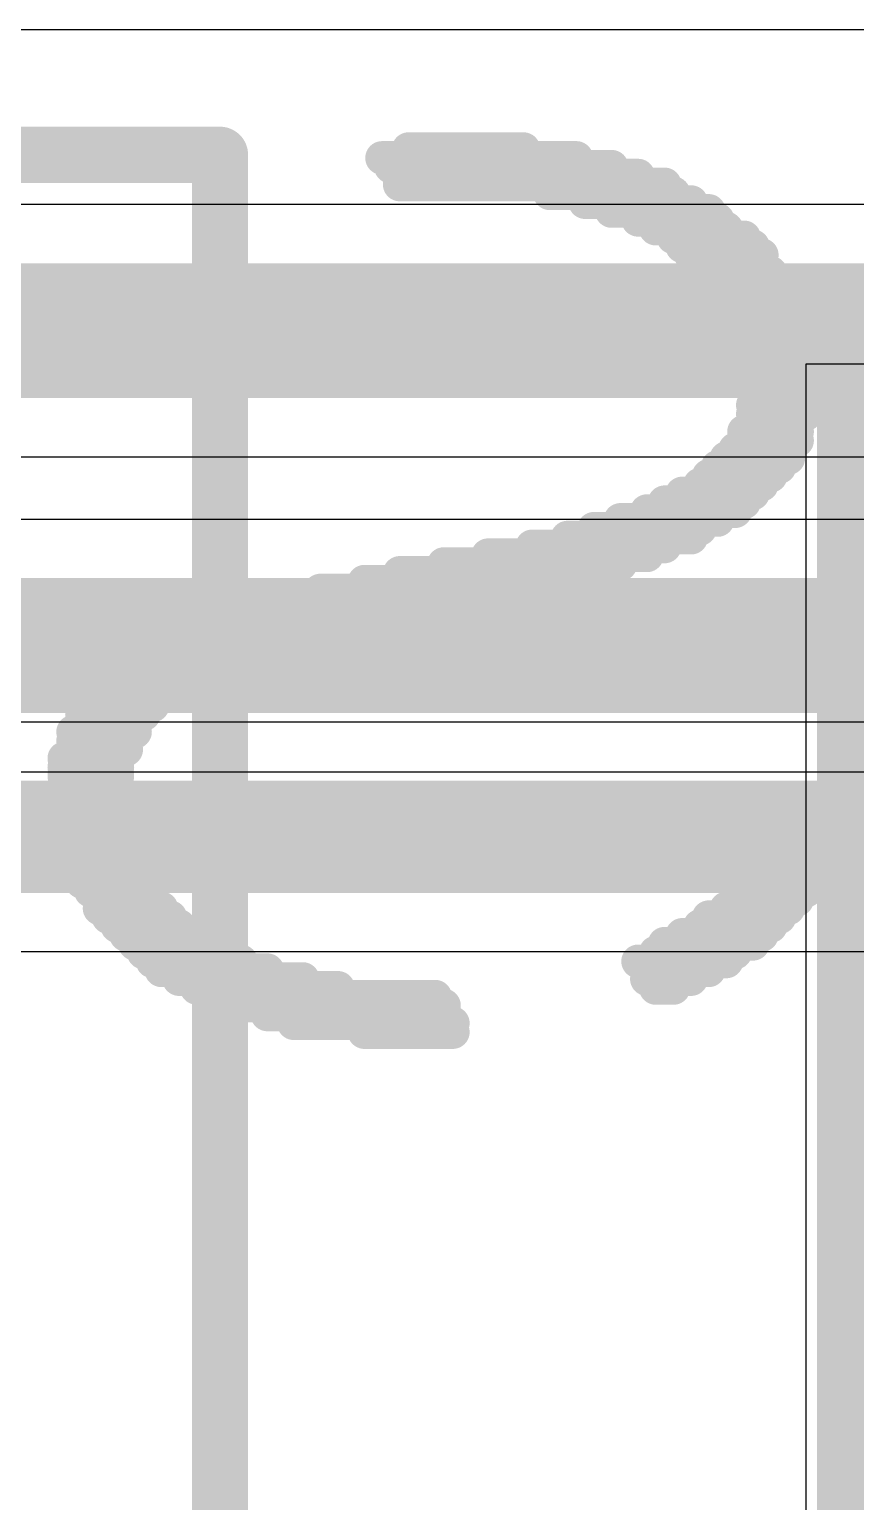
# Model space of a CAD drawing. Header units: inches. Extents: x -4.4 to 45.3, y -0.3 to 53.7.
# Drawn here: x 22.748 to 24.614, y 3.325 to 6.649 of the extents above; entities that cross this region are included whole.
import ezdxf

# ---------------------------------------------------------------- set-up
doc = ezdxf.new("R2010")
doc.units = ezdxf.units.IN
for name, color, linetype in [('Bottom Layer', 5, 'Continuous'), ('Bottom Overlay', 54, 'Continuous'), ('Signal_1', 16, 'Continuous'), ('Top Layer', 1, 'Continuous'), ('Top Overlay', 2, 'Continuous'), ('Top Solder', 216, 'Continuous')]:
    doc.layers.add(name, color=color, linetype=linetype)

# ---------------------------------------------------------------- blocks, each defined once
blk = doc.blocks.new('SFW5R_1STE1LF_28')
at = {"layer": 'Top Solder'}
blk.add_hatch(color=216, dxfattribs=at).paths.add_polyline_path([(2.5484, 1.1516), (3.4516, 1.1516), (3.4516, -3.2516), (2.5484, -3.2516)])
at = {"layer": 'Top Overlay'}
for points in [[(4.8, 0.55, 0.127, 0.127, 0), (4.8, -3.75, 0.127, 0.127, 0)], [(5.4, -3.75, 0.127, 0.127, 0), (4.8, -3.75, 0.127, 0.127, 0)]]:
    blk.add_lwpolyline(points, format="xyseb", dxfattribs=at)
blk.add_lwpolyline([(4.7683, -3.75, 0.0635, 0.0635, 1), (4.8318, -3.75, 0.0635, 0.0635, 1)], format="xyseb", close=True, dxfattribs=at)
blk.add_lwpolyline([(4.7683, -3.75, 0.0635, 0.0635, 1), (4.8318, -3.75, 0.0635, 0.0635, 1)], format="xyseb", close=True, dxfattribs=at)

msp = doc.modelspace()

# ---------------------------------------------------------------- linework, layer by layer
at = {"layer": 'Bottom Layer'}
for p, q in [((29.1682, 6.2539), (17.653, 6.2539)), ((17.771, 5.6841), (29.2862, 5.6841)), ((31.9114, 5.5427), (22.5552, 5.5427)), ((22.6732, 4.9729), (32.0294, 4.9729))]:
    msp.add_line(p, q, dxfattribs=at)
for points in [[(17.653, 5.969, 0.3048, 0.3048, 0), (29.2862, 5.969, 0.3048, 0.3048, 0)], [(22.5552, 5.2578, 0.3048, 0.3048, 0), (32.0294, 5.2578, 0.3048, 0.3048, 0)]]:
    msp.add_lwpolyline(points, format="xyseb", dxfattribs=at)
at = {"layer": 'Bottom Overlay'}
for points in [[(23.6042, 6.379, 0.0762, 0.0762, 0), (23.8634, 6.379, 0.0762, 0.0762, 0)], [(23.5444, 6.359, 0.0762, 0.0762, 0), (23.9831, 6.359, 0.0762, 0.0762, 0)], [(23.5643, 6.3391, 0.0762, 0.0762, 0), (24.0628, 6.3391, 0.0762, 0.0762, 0)], [(23.5843, 6.3191, 0.0762, 0.0762, 0), (24.1226, 6.3191, 0.0762, 0.0762, 0)], [(23.5843, 6.2992, 0.0762, 0.0762, 0), (24.1825, 6.2992, 0.0762, 0.0762, 0)], [(23.9232, 6.2793, 0.0762, 0.0762, 0), (24.2024, 6.2793, 0.0762, 0.0762, 0)], [(24.003, 6.2593, 0.0762, 0.0762, 0), (24.2423, 6.2593, 0.0762, 0.0762, 0)], [(24.0628, 6.2394, 0.0762, 0.0762, 0), (24.2822, 6.2394, 0.0762, 0.0762, 0)], [(24.1226, 6.2194, 0.0762, 0.0762, 0), (24.3021, 6.2194, 0.0762, 0.0762, 0)], [(24.1625, 6.1995, 0.0762, 0.0762, 0), (24.322, 6.1995, 0.0762, 0.0762, 0)], [(24.2024, 6.1796, 0.0762, 0.0762, 0), (24.3619, 6.1796, 0.0762, 0.0762, 0)], [(24.2223, 6.1596, 0.0762, 0.0762, 0), (24.3819, 6.1596, 0.0762, 0.0762, 0)], [(24.2423, 6.1397, 0.0762, 0.0762, 0), (24.4018, 6.1397, 0.0762, 0.0762, 0)], [(24.2622, 6.1197, 0.0762, 0.0762, 0), (24.4018, 6.1197, 0.0762, 0.0762, 0)], [(24.2822, 6.0998, 0.0762, 0.0762, 0), (24.4217, 6.0998, 0.0762, 0.0762, 0)], [(24.3021, 6.0799, 0.0762, 0.0762, 0), (24.4417, 6.0799, 0.0762, 0.0762, 0)], [(24.322, 6.0599, 0.0762, 0.0762, 0), (24.4417, 6.0599, 0.0762, 0.0762, 0)], [(24.342, 6.04, 0.0762, 0.0762, 0), (24.4616, 6.04, 0.0762, 0.0762, 0)], [(24.342, 6.02, 0.0762, 0.0762, 0), (24.4616, 6.02, 0.0762, 0.0762, 0)], [(24.3619, 6.0001, 0.0762, 0.0762, 0), (24.4816, 6.0001, 0.0762, 0.0762, 0)], [(24.3619, 5.9802, 0.0762, 0.0762, 0), (24.4816, 5.9802, 0.0762, 0.0762, 0)], [(24.3819, 5.9602, 0.0762, 0.0762, 0), (24.4816, 5.9602, 0.0762, 0.0762, 0)], [(24.3819, 5.9403, 0.0762, 0.0762, 0), (24.4816, 5.9403, 0.0762, 0.0762, 0)], [(24.3819, 5.9203, 0.0762, 0.0762, 0), (24.5015, 5.9203, 0.0762, 0.0762, 0)], [(24.3819, 5.9004, 0.0762, 0.0762, 0), (24.5015, 5.9004, 0.0762, 0.0762, 0)], [(24.4018, 5.8805, 0.0762, 0.0762, 0), (24.5015, 5.8805, 0.0762, 0.0762, 0)], [(24.4018, 5.8605, 0.0762, 0.0762, 0), (24.5015, 5.8605, 0.0762, 0.0762, 0)], [(24.4018, 5.8406, 0.0762, 0.0762, 0), (24.5015, 5.8406, 0.0762, 0.0762, 0)], [(24.4018, 5.8206, 0.0762, 0.0762, 0), (24.5015, 5.8206, 0.0762, 0.0762, 0)], [(24.3819, 5.8007, 0.0762, 0.0762, 0), (24.5015, 5.8007, 0.0762, 0.0762, 0)], [(24.3819, 5.7808, 0.0762, 0.0762, 0), (24.5015, 5.7808, 0.0762, 0.0762, 0)], [(24.3819, 5.7608, 0.0762, 0.0762, 0), (24.4816, 5.7608, 0.0762, 0.0762, 0)], [(24.3619, 5.7409, 0.0762, 0.0762, 0), (24.4816, 5.7409, 0.0762, 0.0762, 0)], [(24.3619, 5.7209, 0.0762, 0.0762, 0), (24.4816, 5.7209, 0.0762, 0.0762, 0)], [(24.322, 5.6811, 0.0762, 0.0762, 0), (24.4616, 5.6811, 0.0762, 0.0762, 0)], [(24.342, 5.701, 0.0762, 0.0762, 0), (24.4616, 5.701, 0.0762, 0.0762, 0)], [(24.3021, 5.6611, 0.0762, 0.0762, 0), (24.4417, 5.6611, 0.0762, 0.0762, 0)], [(24.2622, 5.6212, 0.0762, 0.0762, 0), (24.4018, 5.6212, 0.0762, 0.0762, 0)], [(24.2822, 5.6412, 0.0762, 0.0762, 0), (24.4217, 5.6412, 0.0762, 0.0762, 0)], [(24.1825, 5.5814, 0.0762, 0.0762, 0), (24.3619, 5.5814, 0.0762, 0.0762, 0)], [(24.2223, 5.6013, 0.0762, 0.0762, 0), (24.3819, 5.6013, 0.0762, 0.0762, 0)], [(24.1426, 5.5614, 0.0762, 0.0762, 0), (24.342, 5.5614, 0.0762, 0.0762, 0)], [(24.0229, 5.5215, 0.0762, 0.0762, 0), (24.2622, 5.5215, 0.0762, 0.0762, 0)], [(24.0828, 5.5415, 0.0762, 0.0762, 0), (24.3021, 5.5415, 0.0762, 0.0762, 0)], [(23.8834, 5.4817, 0.0762, 0.0762, 0), (24.1825, 5.4817, 0.0762, 0.0762, 0)], [(23.9631, 5.5016, 0.0762, 0.0762, 0), (24.2423, 5.5016, 0.0762, 0.0762, 0)], [(23.7837, 5.4617, 0.0762, 0.0762, 0), (24.1426, 5.4617, 0.0762, 0.0762, 0)], [(23.5843, 5.4218, 0.0762, 0.0762, 0), (24.0229, 5.4218, 0.0762, 0.0762, 0)], [(23.684, 5.4418, 0.0762, 0.0762, 0), (24.0828, 5.4418, 0.0762, 0.0762, 0)], [(23.4048, 5.382, 0.0762, 0.0762, 0), (23.8634, 5.382, 0.0762, 0.0762, 0)], [(23.5045, 5.4019, 0.0762, 0.0762, 0), (23.9432, 5.4019, 0.0762, 0.0762, 0)], [(23.345, 5.362, 0.0762, 0.0762, 0), (23.7637, 5.362, 0.0762, 0.0762, 0)], [(23.2054, 5.3221, 0.0762, 0.0762, 0), (23.5643, 5.3221, 0.0762, 0.0762, 0)], [(23.2652, 5.3421, 0.0762, 0.0762, 0), (23.664, 5.3421, 0.0762, 0.0762, 0)], [(23.1057, 5.2823, 0.0762, 0.0762, 0), (23.3849, 5.2823, 0.0762, 0.0762, 0)], [(23.1456, 5.3022, 0.0762, 0.0762, 0), (23.4646, 5.3022, 0.0762, 0.0762, 0)], [(23.0658, 5.2623, 0.0762, 0.0762, 0), (23.3051, 5.2623, 0.0762, 0.0762, 0)], [(23.006, 5.2224, 0.0762, 0.0762, 0), (23.2054, 5.2224, 0.0762, 0.0762, 0)], [(23.0259, 5.2424, 0.0762, 0.0762, 0), (23.2453, 5.2424, 0.0762, 0.0762, 0)], [(22.9462, 5.1826, 0.0762, 0.0762, 0), (23.1057, 5.1826, 0.0762, 0.0762, 0)], [(22.9661, 5.2025, 0.0762, 0.0762, 0), (23.1456, 5.2025, 0.0762, 0.0762, 0)], [(22.9262, 5.1626, 0.0762, 0.0762, 0), (23.0858, 5.1626, 0.0762, 0.0762, 0)], [(22.8864, 5.1227, 0.0762, 0.0762, 0), (23.0259, 5.1227, 0.0762, 0.0762, 0)], [(22.9063, 5.1427, 0.0762, 0.0762, 0), (23.0459, 5.1427, 0.0762, 0.0762, 0)], [(22.8664, 5.1028, 0.0762, 0.0762, 0), (23.006, 5.1028, 0.0762, 0.0762, 0)], [(22.8664, 5.0828, 0.0762, 0.0762, 0), (22.9861, 5.0828, 0.0762, 0.0762, 0)], [(22.8465, 5.0629, 0.0762, 0.0762, 0), (22.9861, 5.0629, 0.0762, 0.0762, 0)], [(22.8465, 5.043, 0.0762, 0.0762, 0), (22.9661, 5.043, 0.0762, 0.0762, 0)], [(22.8465, 5.023, 0.0762, 0.0762, 0), (22.9661, 5.023, 0.0762, 0.0762, 0)], [(22.8265, 5.0031, 0.0762, 0.0762, 0), (22.9462, 5.0031, 0.0762, 0.0762, 0)], [(22.8265, 4.9831, 0.0762, 0.0762, 0), (22.9462, 4.9831, 0.0762, 0.0762, 0)], [(22.8265, 4.9632, 0.0762, 0.0762, 0), (22.9462, 4.9632, 0.0762, 0.0762, 0)], [(22.8265, 4.9433, 0.0762, 0.0762, 0), (22.9262, 4.9433, 0.0762, 0.0762, 0)], [(22.8265, 4.9233, 0.0762, 0.0762, 0), (22.9262, 4.9233, 0.0762, 0.0762, 0)], [(22.8265, 4.9034, 0.0762, 0.0762, 0), (22.9262, 4.9034, 0.0762, 0.0762, 0)], [(22.8265, 4.8834, 0.0762, 0.0762, 0), (22.9262, 4.8834, 0.0762, 0.0762, 0)], [(22.8265, 4.8635, 0.0762, 0.0762, 0), (22.9462, 4.8635, 0.0762, 0.0762, 0)], [(22.8265, 4.8436, 0.0762, 0.0762, 0), (22.9462, 4.8436, 0.0762, 0.0762, 0)], [(22.8265, 4.8236, 0.0762, 0.0762, 0), (22.9462, 4.8236, 0.0762, 0.0762, 0)], [(24.4417, 4.8436, 0.0762, 0.0762, 0), (24.4816, 4.8436, 0.0762, 0.0762, 0)], [(24.4417, 4.8236, 0.0762, 0.0762, 0), (24.5414, 4.8236, 0.0762, 0.0762, 0)], [(22.8465, 4.8037, 0.0762, 0.0762, 0), (22.9661, 4.8037, 0.0762, 0.0762, 0)], [(22.8465, 4.7837, 0.0762, 0.0762, 0), (22.9661, 4.7837, 0.0762, 0.0762, 0)], [(24.4217, 4.8037, 0.0762, 0.0762, 0), (24.5613, 4.8037, 0.0762, 0.0762, 0)], [(24.4217, 4.7837, 0.0762, 0.0762, 0), (24.5414, 4.7837, 0.0762, 0.0762, 0)], [(22.8664, 4.7638, 0.0762, 0.0762, 0), (22.9661, 4.7638, 0.0762, 0.0762, 0)], [(24.4018, 4.7638, 0.0762, 0.0762, 0), (24.5214, 4.7638, 0.0762, 0.0762, 0)], [(22.8664, 4.7439, 0.0762, 0.0762, 0), (22.9861, 4.7439, 0.0762, 0.0762, 0)], [(22.8664, 4.7239, 0.0762, 0.0762, 0), (22.9861, 4.7239, 0.0762, 0.0762, 0)], [(24.3819, 4.7239, 0.0762, 0.0762, 0), (24.5015, 4.7239, 0.0762, 0.0762, 0)], [(24.4018, 4.7439, 0.0762, 0.0762, 0), (24.5214, 4.7439, 0.0762, 0.0762, 0)], [(22.8864, 4.704, 0.0762, 0.0762, 0), (23.006, 4.704, 0.0762, 0.0762, 0)], [(22.9063, 4.684, 0.0762, 0.0762, 0), (23.0259, 4.684, 0.0762, 0.0762, 0)], [(24.342, 4.684, 0.0762, 0.0762, 0), (24.4816, 4.684, 0.0762, 0.0762, 0)], [(24.3619, 4.704, 0.0762, 0.0762, 0), (24.5015, 4.704, 0.0762, 0.0762, 0)], [(22.9063, 4.6641, 0.0762, 0.0762, 0), (23.0459, 4.6641, 0.0762, 0.0762, 0)], [(24.322, 4.6641, 0.0762, 0.0762, 0), (24.4616, 4.6641, 0.0762, 0.0762, 0)], [(22.9262, 4.6442, 0.0762, 0.0762, 0), (23.0658, 4.6442, 0.0762, 0.0762, 0)], [(22.9462, 4.6242, 0.0762, 0.0762, 0), (23.0858, 4.6242, 0.0762, 0.0762, 0)], [(24.2622, 4.6242, 0.0762, 0.0762, 0), (24.4217, 4.6242, 0.0762, 0.0762, 0)], [(24.2822, 4.6442, 0.0762, 0.0762, 0), (24.4417, 4.6442, 0.0762, 0.0762, 0)], [(22.9661, 4.6043, 0.0762, 0.0762, 0), (23.1057, 4.6043, 0.0762, 0.0762, 0)], [(22.9861, 4.5843, 0.0762, 0.0762, 0), (23.1456, 4.5843, 0.0762, 0.0762, 0)], [(24.1825, 4.5843, 0.0762, 0.0762, 0), (24.3819, 4.5843, 0.0762, 0.0762, 0)], [(24.2223, 4.6043, 0.0762, 0.0762, 0), (24.4018, 4.6043, 0.0762, 0.0762, 0)], [(23.006, 4.5644, 0.0762, 0.0762, 0), (23.1855, 4.5644, 0.0762, 0.0762, 0)], [(24.1625, 4.5644, 0.0762, 0.0762, 0), (24.342, 4.5644, 0.0762, 0.0762, 0)], [(23.0259, 4.5445, 0.0762, 0.0762, 0), (23.2253, 4.5445, 0.0762, 0.0762, 0)], [(23.0459, 4.5245, 0.0762, 0.0762, 0), (23.2852, 4.5245, 0.0762, 0.0762, 0)], [(24.1226, 4.5445, 0.0762, 0.0762, 0), (24.322, 4.5445, 0.0762, 0.0762, 0)], [(24.1426, 4.5245, 0.0762, 0.0762, 0), (24.2822, 4.5245, 0.0762, 0.0762, 0)], [(23.0858, 4.5046, 0.0762, 0.0762, 0), (23.3649, 4.5046, 0.0762, 0.0762, 0)], [(23.1256, 4.4846, 0.0762, 0.0762, 0), (23.4447, 4.4846, 0.0762, 0.0762, 0)], [(24.1426, 4.5046, 0.0762, 0.0762, 0), (24.2423, 4.5046, 0.0762, 0.0762, 0)], [(24.1625, 4.4846, 0.0762, 0.0762, 0), (24.2024, 4.4846, 0.0762, 0.0762, 0)], [(23.1655, 4.4647, 0.0762, 0.0762, 0), (23.664, 4.4647, 0.0762, 0.0762, 0)], [(23.2054, 4.4448, 0.0762, 0.0762, 0), (23.684, 4.4448, 0.0762, 0.0762, 0)], [(23.2852, 4.4248, 0.0762, 0.0762, 0), (23.684, 4.4248, 0.0762, 0.0762, 0)], [(23.345, 4.4049, 0.0762, 0.0762, 0), (23.7039, 4.4049, 0.0762, 0.0762, 0)], [(23.5045, 4.3849, 0.0762, 0.0762, 0), (23.7039, 4.3849, 0.0762, 0.0762, 0)]]:
    msp.add_lwpolyline(points, format="xyseb", dxfattribs=at)
for points in [[(23.5852, 6.379, 0.0381, 0.0381, 1), (23.6233, 6.379, 0.0381, 0.0381, 1)], [(23.8444, 6.379, 0.0381, 0.0381, 1), (23.8825, 6.379, 0.0381, 0.0381, 1)], [(23.5253, 6.359, 0.0381, 0.0381, 1), (23.5634, 6.359, 0.0381, 0.0381, 1)], [(23.964, 6.359, 0.0381, 0.0381, 1), (24.0021, 6.359, 0.0381, 0.0381, 1)], [(23.5453, 6.3391, 0.0381, 0.0381, 1), (23.5834, 6.3391, 0.0381, 0.0381, 1)], [(23.5652, 6.3191, 0.0381, 0.0381, 1), (23.6033, 6.3191, 0.0381, 0.0381, 1)], [(24.0438, 6.3391, 0.0381, 0.0381, 1), (24.0819, 6.3391, 0.0381, 0.0381, 1)], [(24.1036, 6.3191, 0.0381, 0.0381, 1), (24.1417, 6.3191, 0.0381, 0.0381, 1)], [(23.5652, 6.2992, 0.0381, 0.0381, 1), (23.6033, 6.2992, 0.0381, 0.0381, 1)], [(23.9042, 6.2793, 0.0381, 0.0381, 1), (23.9423, 6.2793, 0.0381, 0.0381, 1)], [(24.1634, 6.2992, 0.0381, 0.0381, 1), (24.2015, 6.2992, 0.0381, 0.0381, 1)], [(24.1834, 6.2793, 0.0381, 0.0381, 1), (24.2215, 6.2793, 0.0381, 0.0381, 1)], [(23.984, 6.2593, 0.0381, 0.0381, 1), (24.0221, 6.2593, 0.0381, 0.0381, 1)], [(24.2232, 6.2593, 0.0381, 0.0381, 1), (24.2613, 6.2593, 0.0381, 0.0381, 1)], [(24.0438, 6.2394, 0.0381, 0.0381, 1), (24.0819, 6.2394, 0.0381, 0.0381, 1)], [(24.1036, 6.2194, 0.0381, 0.0381, 1), (24.1417, 6.2194, 0.0381, 0.0381, 1)], [(24.2631, 6.2394, 0.0381, 0.0381, 1), (24.3012, 6.2394, 0.0381, 0.0381, 1)], [(24.2831, 6.2194, 0.0381, 0.0381, 1), (24.3212, 6.2194, 0.0381, 0.0381, 1)], [(24.1435, 6.1995, 0.0381, 0.0381, 1), (24.1816, 6.1995, 0.0381, 0.0381, 1)], [(24.1834, 6.1796, 0.0381, 0.0381, 1), (24.2215, 6.1796, 0.0381, 0.0381, 1)], [(24.303, 6.1995, 0.0381, 0.0381, 1), (24.3411, 6.1995, 0.0381, 0.0381, 1)], [(24.3429, 6.1796, 0.0381, 0.0381, 1), (24.381, 6.1796, 0.0381, 0.0381, 1)], [(24.2033, 6.1596, 0.0381, 0.0381, 1), (24.2414, 6.1596, 0.0381, 0.0381, 1)], [(24.3628, 6.1596, 0.0381, 0.0381, 1), (24.4009, 6.1596, 0.0381, 0.0381, 1)], [(24.2232, 6.1397, 0.0381, 0.0381, 1), (24.2613, 6.1397, 0.0381, 0.0381, 1)], [(24.2432, 6.1197, 0.0381, 0.0381, 1), (24.2813, 6.1197, 0.0381, 0.0381, 1)], [(24.3828, 6.1397, 0.0381, 0.0381, 1), (24.4209, 6.1397, 0.0381, 0.0381, 1)], [(24.3828, 6.1197, 0.0381, 0.0381, 1), (24.4209, 6.1197, 0.0381, 0.0381, 1)], [(24.2631, 6.0998, 0.0381, 0.0381, 1), (24.3012, 6.0998, 0.0381, 0.0381, 1)], [(24.2831, 6.0799, 0.0381, 0.0381, 1), (24.3212, 6.0799, 0.0381, 0.0381, 1)], [(24.4027, 6.0998, 0.0381, 0.0381, 1), (24.4408, 6.0998, 0.0381, 0.0381, 1)], [(24.4226, 6.0799, 0.0381, 0.0381, 1), (24.4607, 6.0799, 0.0381, 0.0381, 1)], [(24.303, 6.0599, 0.0381, 0.0381, 1), (24.3411, 6.0599, 0.0381, 0.0381, 1)], [(24.4226, 6.0599, 0.0381, 0.0381, 1), (24.4607, 6.0599, 0.0381, 0.0381, 1)], [(24.3229, 6.04, 0.0381, 0.0381, 1), (24.361, 6.04, 0.0381, 0.0381, 1)], [(24.3229, 6.02, 0.0381, 0.0381, 1), (24.361, 6.02, 0.0381, 0.0381, 1)], [(24.4426, 6.04, 0.0381, 0.0381, 1), (24.4807, 6.04, 0.0381, 0.0381, 1)], [(24.4426, 6.02, 0.0381, 0.0381, 1), (24.4807, 6.02, 0.0381, 0.0381, 1)], [(24.3429, 6.0001, 0.0381, 0.0381, 1), (24.381, 6.0001, 0.0381, 0.0381, 1)], [(24.3429, 5.9802, 0.0381, 0.0381, 1), (24.381, 5.9802, 0.0381, 0.0381, 1)], [(24.4625, 6.0001, 0.0381, 0.0381, 1), (24.5006, 6.0001, 0.0381, 0.0381, 1)], [(24.4625, 5.9802, 0.0381, 0.0381, 1), (24.5006, 5.9802, 0.0381, 0.0381, 1)], [(24.3628, 5.9602, 0.0381, 0.0381, 1), (24.4009, 5.9602, 0.0381, 0.0381, 1)], [(24.4625, 5.9602, 0.0381, 0.0381, 1), (24.5006, 5.9602, 0.0381, 0.0381, 1)], [(24.3628, 5.9403, 0.0381, 0.0381, 1), (24.4009, 5.9403, 0.0381, 0.0381, 1)], [(24.3628, 5.9203, 0.0381, 0.0381, 1), (24.4009, 5.9203, 0.0381, 0.0381, 1)], [(24.4625, 5.9403, 0.0381, 0.0381, 1), (24.5006, 5.9403, 0.0381, 0.0381, 1)], [(24.4825, 5.9203, 0.0381, 0.0381, 1), (24.5206, 5.9203, 0.0381, 0.0381, 1)], [(24.3628, 5.9004, 0.0381, 0.0381, 1), (24.4009, 5.9004, 0.0381, 0.0381, 1)], [(24.3828, 5.8805, 0.0381, 0.0381, 1), (24.4209, 5.8805, 0.0381, 0.0381, 1)], [(24.4825, 5.9004, 0.0381, 0.0381, 1), (24.5206, 5.9004, 0.0381, 0.0381, 1)], [(24.4825, 5.8805, 0.0381, 0.0381, 1), (24.5206, 5.8805, 0.0381, 0.0381, 1)], [(24.3828, 5.8605, 0.0381, 0.0381, 1), (24.4209, 5.8605, 0.0381, 0.0381, 1)], [(24.4825, 5.8605, 0.0381, 0.0381, 1), (24.5206, 5.8605, 0.0381, 0.0381, 1)], [(24.3828, 5.8406, 0.0381, 0.0381, 1), (24.4209, 5.8406, 0.0381, 0.0381, 1)], [(24.3828, 5.8206, 0.0381, 0.0381, 1), (24.4209, 5.8206, 0.0381, 0.0381, 1)], [(24.4825, 5.8406, 0.0381, 0.0381, 1), (24.5206, 5.8406, 0.0381, 0.0381, 1)], [(24.4825, 5.8206, 0.0381, 0.0381, 1), (24.5206, 5.8206, 0.0381, 0.0381, 1)], [(24.3628, 5.8007, 0.0381, 0.0381, 1), (24.4009, 5.8007, 0.0381, 0.0381, 1)], [(24.3628, 5.7808, 0.0381, 0.0381, 1), (24.4009, 5.7808, 0.0381, 0.0381, 1)], [(24.4825, 5.8007, 0.0381, 0.0381, 1), (24.5206, 5.8007, 0.0381, 0.0381, 1)], [(24.4825, 5.7808, 0.0381, 0.0381, 1), (24.5206, 5.7808, 0.0381, 0.0381, 1)], [(24.3628, 5.7608, 0.0381, 0.0381, 1), (24.4009, 5.7608, 0.0381, 0.0381, 1)], [(24.4625, 5.7608, 0.0381, 0.0381, 1), (24.5006, 5.7608, 0.0381, 0.0381, 1)], [(24.3429, 5.7409, 0.0381, 0.0381, 1), (24.381, 5.7409, 0.0381, 0.0381, 1)], [(24.3429, 5.7209, 0.0381, 0.0381, 1), (24.381, 5.7209, 0.0381, 0.0381, 1)], [(24.4625, 5.7409, 0.0381, 0.0381, 1), (24.5006, 5.7409, 0.0381, 0.0381, 1)], [(24.4625, 5.7209, 0.0381, 0.0381, 1), (24.5006, 5.7209, 0.0381, 0.0381, 1)], [(24.303, 5.6811, 0.0381, 0.0381, 1), (24.3411, 5.6811, 0.0381, 0.0381, 1)], [(24.3229, 5.701, 0.0381, 0.0381, 1), (24.361, 5.701, 0.0381, 0.0381, 1)], [(24.4426, 5.701, 0.0381, 0.0381, 1), (24.4807, 5.701, 0.0381, 0.0381, 1)], [(24.4426, 5.6811, 0.0381, 0.0381, 1), (24.4807, 5.6811, 0.0381, 0.0381, 1)], [(24.2831, 5.6611, 0.0381, 0.0381, 1), (24.3212, 5.6611, 0.0381, 0.0381, 1)], [(24.4226, 5.6611, 0.0381, 0.0381, 1), (24.4607, 5.6611, 0.0381, 0.0381, 1)], [(24.2432, 5.6212, 0.0381, 0.0381, 1), (24.2813, 5.6212, 0.0381, 0.0381, 1)], [(24.2631, 5.6412, 0.0381, 0.0381, 1), (24.3012, 5.6412, 0.0381, 0.0381, 1)], [(24.3828, 5.6212, 0.0381, 0.0381, 1), (24.4209, 5.6212, 0.0381, 0.0381, 1)], [(24.4027, 5.6412, 0.0381, 0.0381, 1), (24.4408, 5.6412, 0.0381, 0.0381, 1)], [(24.1634, 5.5814, 0.0381, 0.0381, 1), (24.2015, 5.5814, 0.0381, 0.0381, 1)], [(24.2033, 5.6013, 0.0381, 0.0381, 1), (24.2414, 5.6013, 0.0381, 0.0381, 1)], [(24.3429, 5.5814, 0.0381, 0.0381, 1), (24.381, 5.5814, 0.0381, 0.0381, 1)], [(24.3628, 5.6013, 0.0381, 0.0381, 1), (24.4009, 5.6013, 0.0381, 0.0381, 1)], [(24.1235, 5.5614, 0.0381, 0.0381, 1), (24.1616, 5.5614, 0.0381, 0.0381, 1)], [(24.3229, 5.5614, 0.0381, 0.0381, 1), (24.361, 5.5614, 0.0381, 0.0381, 1)], [(24.0039, 5.5215, 0.0381, 0.0381, 1), (24.042, 5.5215, 0.0381, 0.0381, 1)], [(24.0637, 5.5415, 0.0381, 0.0381, 1), (24.1018, 5.5415, 0.0381, 0.0381, 1)], [(24.2432, 5.5215, 0.0381, 0.0381, 1), (24.2813, 5.5215, 0.0381, 0.0381, 1)], [(24.2831, 5.5415, 0.0381, 0.0381, 1), (24.3212, 5.5415, 0.0381, 0.0381, 1)], [(23.8643, 5.4817, 0.0381, 0.0381, 1), (23.9024, 5.4817, 0.0381, 0.0381, 1)], [(23.9441, 5.5016, 0.0381, 0.0381, 1), (23.9822, 5.5016, 0.0381, 0.0381, 1)], [(24.1634, 5.4817, 0.0381, 0.0381, 1), (24.2015, 5.4817, 0.0381, 0.0381, 1)], [(24.2232, 5.5016, 0.0381, 0.0381, 1), (24.2613, 5.5016, 0.0381, 0.0381, 1)], [(23.7646, 5.4617, 0.0381, 0.0381, 1), (23.8027, 5.4617, 0.0381, 0.0381, 1)], [(24.1235, 5.4617, 0.0381, 0.0381, 1), (24.1616, 5.4617, 0.0381, 0.0381, 1)], [(23.5652, 5.4218, 0.0381, 0.0381, 1), (23.6033, 5.4218, 0.0381, 0.0381, 1)], [(23.6649, 5.4418, 0.0381, 0.0381, 1), (23.703, 5.4418, 0.0381, 0.0381, 1)], [(24.0039, 5.4218, 0.0381, 0.0381, 1), (24.042, 5.4218, 0.0381, 0.0381, 1)], [(24.0637, 5.4418, 0.0381, 0.0381, 1), (24.1018, 5.4418, 0.0381, 0.0381, 1)], [(23.3858, 5.382, 0.0381, 0.0381, 1), (23.4239, 5.382, 0.0381, 0.0381, 1)], [(23.4854, 5.4019, 0.0381, 0.0381, 1), (23.5235, 5.4019, 0.0381, 0.0381, 1)], [(23.8444, 5.382, 0.0381, 0.0381, 1), (23.8825, 5.382, 0.0381, 0.0381, 1)], [(23.9241, 5.4019, 0.0381, 0.0381, 1), (23.9622, 5.4019, 0.0381, 0.0381, 1)], [(23.3259, 5.362, 0.0381, 0.0381, 1), (23.364, 5.362, 0.0381, 0.0381, 1)], [(23.7447, 5.362, 0.0381, 0.0381, 1), (23.7828, 5.362, 0.0381, 0.0381, 1)], [(23.1863, 5.3221, 0.0381, 0.0381, 1), (23.2244, 5.3221, 0.0381, 0.0381, 1)], [(23.2462, 5.3421, 0.0381, 0.0381, 1), (23.2843, 5.3421, 0.0381, 0.0381, 1)], [(23.5453, 5.3221, 0.0381, 0.0381, 1), (23.5834, 5.3221, 0.0381, 0.0381, 1)], [(23.645, 5.3421, 0.0381, 0.0381, 1), (23.6831, 5.3421, 0.0381, 0.0381, 1)], [(23.0866, 5.2823, 0.0381, 0.0381, 1), (23.1247, 5.2823, 0.0381, 0.0381, 1)], [(23.1265, 5.3022, 0.0381, 0.0381, 1), (23.1646, 5.3022, 0.0381, 0.0381, 1)], [(23.3658, 5.2823, 0.0381, 0.0381, 1), (23.4039, 5.2823, 0.0381, 0.0381, 1)], [(23.4456, 5.3022, 0.0381, 0.0381, 1), (23.4837, 5.3022, 0.0381, 0.0381, 1)], [(23.0468, 5.2623, 0.0381, 0.0381, 1), (23.0849, 5.2623, 0.0381, 0.0381, 1)], [(23.286, 5.2623, 0.0381, 0.0381, 1), (23.3241, 5.2623, 0.0381, 0.0381, 1)], [(22.9869, 5.2224, 0.0381, 0.0381, 1), (23.025, 5.2224, 0.0381, 0.0381, 1)], [(23.0069, 5.2424, 0.0381, 0.0381, 1), (23.045, 5.2424, 0.0381, 0.0381, 1)], [(23.1863, 5.2224, 0.0381, 0.0381, 1), (23.2244, 5.2224, 0.0381, 0.0381, 1)], [(23.2262, 5.2424, 0.0381, 0.0381, 1), (23.2643, 5.2424, 0.0381, 0.0381, 1)], [(22.9271, 5.1826, 0.0381, 0.0381, 1), (22.9652, 5.1826, 0.0381, 0.0381, 1)], [(22.9471, 5.2025, 0.0381, 0.0381, 1), (22.9852, 5.2025, 0.0381, 0.0381, 1)], [(23.0866, 5.1826, 0.0381, 0.0381, 1), (23.1247, 5.1826, 0.0381, 0.0381, 1)], [(23.1265, 5.2025, 0.0381, 0.0381, 1), (23.1646, 5.2025, 0.0381, 0.0381, 1)], [(22.9072, 5.1626, 0.0381, 0.0381, 1), (22.9453, 5.1626, 0.0381, 0.0381, 1)], [(23.0667, 5.1626, 0.0381, 0.0381, 1), (23.1048, 5.1626, 0.0381, 0.0381, 1)], [(22.8673, 5.1227, 0.0381, 0.0381, 1), (22.9054, 5.1227, 0.0381, 0.0381, 1)], [(22.8872, 5.1427, 0.0381, 0.0381, 1), (22.9253, 5.1427, 0.0381, 0.0381, 1)], [(23.0069, 5.1227, 0.0381, 0.0381, 1), (23.045, 5.1227, 0.0381, 0.0381, 1)], [(23.0268, 5.1427, 0.0381, 0.0381, 1), (23.0649, 5.1427, 0.0381, 0.0381, 1)], [(22.8474, 5.1028, 0.0381, 0.0381, 1), (22.8855, 5.1028, 0.0381, 0.0381, 1)], [(22.8474, 5.0828, 0.0381, 0.0381, 1), (22.8855, 5.0828, 0.0381, 0.0381, 1)], [(22.967, 5.0828, 0.0381, 0.0381, 1), (23.0051, 5.0828, 0.0381, 0.0381, 1)], [(22.9869, 5.1028, 0.0381, 0.0381, 1), (23.025, 5.1028, 0.0381, 0.0381, 1)], [(22.8274, 5.0629, 0.0381, 0.0381, 1), (22.8655, 5.0629, 0.0381, 0.0381, 1)], [(22.967, 5.0629, 0.0381, 0.0381, 1), (23.0051, 5.0629, 0.0381, 0.0381, 1)], [(22.8274, 5.043, 0.0381, 0.0381, 1), (22.8655, 5.043, 0.0381, 0.0381, 1)], [(22.8274, 5.023, 0.0381, 0.0381, 1), (22.8655, 5.023, 0.0381, 0.0381, 1)], [(22.9471, 5.043, 0.0381, 0.0381, 1), (22.9852, 5.043, 0.0381, 0.0381, 1)], [(22.9471, 5.023, 0.0381, 0.0381, 1), (22.9852, 5.023, 0.0381, 0.0381, 1)], [(22.8075, 5.0031, 0.0381, 0.0381, 1), (22.8456, 5.0031, 0.0381, 0.0381, 1)], [(22.8075, 4.9831, 0.0381, 0.0381, 1), (22.8456, 4.9831, 0.0381, 0.0381, 1)], [(22.9271, 5.0031, 0.0381, 0.0381, 1), (22.9652, 5.0031, 0.0381, 0.0381, 1)], [(22.9271, 4.9831, 0.0381, 0.0381, 1), (22.9652, 4.9831, 0.0381, 0.0381, 1)], [(22.8075, 4.9632, 0.0381, 0.0381, 1), (22.8456, 4.9632, 0.0381, 0.0381, 1)], [(22.9271, 4.9632, 0.0381, 0.0381, 1), (22.9652, 4.9632, 0.0381, 0.0381, 1)], [(22.8075, 4.9433, 0.0381, 0.0381, 1), (22.8456, 4.9433, 0.0381, 0.0381, 1)], [(22.8075, 4.9233, 0.0381, 0.0381, 1), (22.8456, 4.9233, 0.0381, 0.0381, 1)], [(22.9072, 4.9433, 0.0381, 0.0381, 1), (22.9453, 4.9433, 0.0381, 0.0381, 1)], [(22.9072, 4.9233, 0.0381, 0.0381, 1), (22.9453, 4.9233, 0.0381, 0.0381, 1)], [(22.8075, 4.9034, 0.0381, 0.0381, 1), (22.8456, 4.9034, 0.0381, 0.0381, 1)], [(22.8075, 4.8834, 0.0381, 0.0381, 1), (22.8456, 4.8834, 0.0381, 0.0381, 1)], [(22.9072, 4.9034, 0.0381, 0.0381, 1), (22.9453, 4.9034, 0.0381, 0.0381, 1)], [(22.9072, 4.8834, 0.0381, 0.0381, 1), (22.9453, 4.8834, 0.0381, 0.0381, 1)], [(22.8075, 4.8635, 0.0381, 0.0381, 1), (22.8456, 4.8635, 0.0381, 0.0381, 1)], [(22.9271, 4.8635, 0.0381, 0.0381, 1), (22.9652, 4.8635, 0.0381, 0.0381, 1)], [(22.8075, 4.8436, 0.0381, 0.0381, 1), (22.8456, 4.8436, 0.0381, 0.0381, 1)], [(22.8075, 4.8236, 0.0381, 0.0381, 1), (22.8456, 4.8236, 0.0381, 0.0381, 1)], [(22.9271, 4.8436, 0.0381, 0.0381, 1), (22.9652, 4.8436, 0.0381, 0.0381, 1)], [(22.9271, 4.8236, 0.0381, 0.0381, 1), (22.9652, 4.8236, 0.0381, 0.0381, 1)], [(24.4226, 4.8436, 0.0381, 0.0381, 1), (24.4607, 4.8436, 0.0381, 0.0381, 1)], [(24.4226, 4.8236, 0.0381, 0.0381, 1), (24.4607, 4.8236, 0.0381, 0.0381, 1)], [(24.4625, 4.8436, 0.0381, 0.0381, 1), (24.5006, 4.8436, 0.0381, 0.0381, 1)], [(24.5223, 4.8236, 0.0381, 0.0381, 1), (24.5604, 4.8236, 0.0381, 0.0381, 1)], [(22.8274, 4.8037, 0.0381, 0.0381, 1), (22.8655, 4.8037, 0.0381, 0.0381, 1)], [(22.8274, 4.7837, 0.0381, 0.0381, 1), (22.8655, 4.7837, 0.0381, 0.0381, 1)], [(22.9471, 4.8037, 0.0381, 0.0381, 1), (22.9852, 4.8037, 0.0381, 0.0381, 1)], [(22.9471, 4.7837, 0.0381, 0.0381, 1), (22.9852, 4.7837, 0.0381, 0.0381, 1)], [(24.4027, 4.8037, 0.0381, 0.0381, 1), (24.4408, 4.8037, 0.0381, 0.0381, 1)], [(24.4027, 4.7837, 0.0381, 0.0381, 1), (24.4408, 4.7837, 0.0381, 0.0381, 1)], [(24.5223, 4.7837, 0.0381, 0.0381, 1), (24.5604, 4.7837, 0.0381, 0.0381, 1)], [(24.5423, 4.8037, 0.0381, 0.0381, 1), (24.5804, 4.8037, 0.0381, 0.0381, 1)], [(22.8474, 4.7638, 0.0381, 0.0381, 1), (22.8855, 4.7638, 0.0381, 0.0381, 1)], [(22.9471, 4.7638, 0.0381, 0.0381, 1), (22.9852, 4.7638, 0.0381, 0.0381, 1)], [(24.3828, 4.7638, 0.0381, 0.0381, 1), (24.4209, 4.7638, 0.0381, 0.0381, 1)], [(24.5024, 4.7638, 0.0381, 0.0381, 1), (24.5405, 4.7638, 0.0381, 0.0381, 1)], [(22.8474, 4.7439, 0.0381, 0.0381, 1), (22.8855, 4.7439, 0.0381, 0.0381, 1)], [(22.8474, 4.7239, 0.0381, 0.0381, 1), (22.8855, 4.7239, 0.0381, 0.0381, 1)], [(22.967, 4.7439, 0.0381, 0.0381, 1), (23.0051, 4.7439, 0.0381, 0.0381, 1)], [(22.967, 4.7239, 0.0381, 0.0381, 1), (23.0051, 4.7239, 0.0381, 0.0381, 1)], [(24.3628, 4.7239, 0.0381, 0.0381, 1), (24.4009, 4.7239, 0.0381, 0.0381, 1)], [(24.3828, 4.7439, 0.0381, 0.0381, 1), (24.4209, 4.7439, 0.0381, 0.0381, 1)], [(24.4825, 4.7239, 0.0381, 0.0381, 1), (24.5206, 4.7239, 0.0381, 0.0381, 1)], [(24.5024, 4.7439, 0.0381, 0.0381, 1), (24.5405, 4.7439, 0.0381, 0.0381, 1)], [(22.8673, 4.704, 0.0381, 0.0381, 1), (22.9054, 4.704, 0.0381, 0.0381, 1)], [(22.8872, 4.684, 0.0381, 0.0381, 1), (22.9253, 4.684, 0.0381, 0.0381, 1)], [(22.9869, 4.704, 0.0381, 0.0381, 1), (23.025, 4.704, 0.0381, 0.0381, 1)], [(23.0069, 4.684, 0.0381, 0.0381, 1), (23.045, 4.684, 0.0381, 0.0381, 1)], [(24.3229, 4.684, 0.0381, 0.0381, 1), (24.361, 4.684, 0.0381, 0.0381, 1)], [(24.3429, 4.704, 0.0381, 0.0381, 1), (24.381, 4.704, 0.0381, 0.0381, 1)], [(24.4625, 4.684, 0.0381, 0.0381, 1), (24.5006, 4.684, 0.0381, 0.0381, 1)], [(24.4825, 4.704, 0.0381, 0.0381, 1), (24.5206, 4.704, 0.0381, 0.0381, 1)], [(22.8872, 4.6641, 0.0381, 0.0381, 1), (22.9253, 4.6641, 0.0381, 0.0381, 1)], [(23.0268, 4.6641, 0.0381, 0.0381, 1), (23.0649, 4.6641, 0.0381, 0.0381, 1)], [(24.303, 4.6641, 0.0381, 0.0381, 1), (24.3411, 4.6641, 0.0381, 0.0381, 1)], [(24.4426, 4.6641, 0.0381, 0.0381, 1), (24.4807, 4.6641, 0.0381, 0.0381, 1)], [(22.9072, 4.6442, 0.0381, 0.0381, 1), (22.9453, 4.6442, 0.0381, 0.0381, 1)], [(22.9271, 4.6242, 0.0381, 0.0381, 1), (22.9652, 4.6242, 0.0381, 0.0381, 1)], [(23.0468, 4.6442, 0.0381, 0.0381, 1), (23.0849, 4.6442, 0.0381, 0.0381, 1)], [(23.0667, 4.6242, 0.0381, 0.0381, 1), (23.1048, 4.6242, 0.0381, 0.0381, 1)], [(24.2432, 4.6242, 0.0381, 0.0381, 1), (24.2813, 4.6242, 0.0381, 0.0381, 1)], [(24.2631, 4.6442, 0.0381, 0.0381, 1), (24.3012, 4.6442, 0.0381, 0.0381, 1)], [(24.4027, 4.6242, 0.0381, 0.0381, 1), (24.4408, 4.6242, 0.0381, 0.0381, 1)], [(24.4226, 4.6442, 0.0381, 0.0381, 1), (24.4607, 4.6442, 0.0381, 0.0381, 1)], [(22.9471, 4.6043, 0.0381, 0.0381, 1), (22.9852, 4.6043, 0.0381, 0.0381, 1)], [(22.967, 4.5843, 0.0381, 0.0381, 1), (23.0051, 4.5843, 0.0381, 0.0381, 1)], [(23.0866, 4.6043, 0.0381, 0.0381, 1), (23.1247, 4.6043, 0.0381, 0.0381, 1)], [(23.1265, 4.5843, 0.0381, 0.0381, 1), (23.1646, 4.5843, 0.0381, 0.0381, 1)], [(24.1634, 4.5843, 0.0381, 0.0381, 1), (24.2015, 4.5843, 0.0381, 0.0381, 1)], [(24.2033, 4.6043, 0.0381, 0.0381, 1), (24.2414, 4.6043, 0.0381, 0.0381, 1)], [(24.3628, 4.5843, 0.0381, 0.0381, 1), (24.4009, 4.5843, 0.0381, 0.0381, 1)], [(24.3828, 4.6043, 0.0381, 0.0381, 1), (24.4209, 4.6043, 0.0381, 0.0381, 1)], [(22.9869, 4.5644, 0.0381, 0.0381, 1), (23.025, 4.5644, 0.0381, 0.0381, 1)], [(23.1664, 4.5644, 0.0381, 0.0381, 1), (23.2045, 4.5644, 0.0381, 0.0381, 1)], [(24.1435, 4.5644, 0.0381, 0.0381, 1), (24.1816, 4.5644, 0.0381, 0.0381, 1)], [(24.3229, 4.5644, 0.0381, 0.0381, 1), (24.361, 4.5644, 0.0381, 0.0381, 1)], [(23.0069, 4.5445, 0.0381, 0.0381, 1), (23.045, 4.5445, 0.0381, 0.0381, 1)], [(23.0268, 4.5245, 0.0381, 0.0381, 1), (23.0649, 4.5245, 0.0381, 0.0381, 1)], [(23.2063, 4.5445, 0.0381, 0.0381, 1), (23.2444, 4.5445, 0.0381, 0.0381, 1)], [(23.2661, 4.5245, 0.0381, 0.0381, 1), (23.3042, 4.5245, 0.0381, 0.0381, 1)], [(24.1036, 4.5445, 0.0381, 0.0381, 1), (24.1417, 4.5445, 0.0381, 0.0381, 1)], [(24.1235, 4.5245, 0.0381, 0.0381, 1), (24.1616, 4.5245, 0.0381, 0.0381, 1)], [(24.2631, 4.5245, 0.0381, 0.0381, 1), (24.3012, 4.5245, 0.0381, 0.0381, 1)], [(24.303, 4.5445, 0.0381, 0.0381, 1), (24.3411, 4.5445, 0.0381, 0.0381, 1)], [(23.0667, 4.5046, 0.0381, 0.0381, 1), (23.1048, 4.5046, 0.0381, 0.0381, 1)], [(23.1066, 4.4846, 0.0381, 0.0381, 1), (23.1447, 4.4846, 0.0381, 0.0381, 1)], [(23.3459, 4.5046, 0.0381, 0.0381, 1), (23.384, 4.5046, 0.0381, 0.0381, 1)], [(23.4256, 4.4846, 0.0381, 0.0381, 1), (23.4637, 4.4846, 0.0381, 0.0381, 1)], [(24.1235, 4.5046, 0.0381, 0.0381, 1), (24.1616, 4.5046, 0.0381, 0.0381, 1)], [(24.1435, 4.4846, 0.0381, 0.0381, 1), (24.1816, 4.4846, 0.0381, 0.0381, 1)], [(24.1834, 4.4846, 0.0381, 0.0381, 1), (24.2215, 4.4846, 0.0381, 0.0381, 1)], [(24.2232, 4.5046, 0.0381, 0.0381, 1), (24.2613, 4.5046, 0.0381, 0.0381, 1)], [(23.1465, 4.4647, 0.0381, 0.0381, 1), (23.1846, 4.4647, 0.0381, 0.0381, 1)], [(23.645, 4.4647, 0.0381, 0.0381, 1), (23.6831, 4.4647, 0.0381, 0.0381, 1)], [(23.1863, 4.4448, 0.0381, 0.0381, 1), (23.2244, 4.4448, 0.0381, 0.0381, 1)], [(23.2661, 4.4248, 0.0381, 0.0381, 1), (23.3042, 4.4248, 0.0381, 0.0381, 1)], [(23.6649, 4.4448, 0.0381, 0.0381, 1), (23.703, 4.4448, 0.0381, 0.0381, 1)], [(23.6649, 4.4248, 0.0381, 0.0381, 1), (23.703, 4.4248, 0.0381, 0.0381, 1)], [(23.3259, 4.4049, 0.0381, 0.0381, 1), (23.364, 4.4049, 0.0381, 0.0381, 1)], [(23.4854, 4.3849, 0.0381, 0.0381, 1), (23.5235, 4.3849, 0.0381, 0.0381, 1)], [(23.6849, 4.4049, 0.0381, 0.0381, 1), (23.723, 4.4049, 0.0381, 0.0381, 1)], [(23.6849, 4.3849, 0.0381, 0.0381, 1), (23.723, 4.3849, 0.0381, 0.0381, 1)]]:
    msp.add_lwpolyline(points, format="xyseb", close=True, dxfattribs=at)
at = {"layer": 'Signal_1'}
for p, q in [((30.2965, 5.085), (19.3802, 5.085)), ((19.4875, 4.567), (30.4038, 4.567))]:
    msp.add_line(p, q, dxfattribs=at)
msp.add_lwpolyline([(19.3802, 4.826, 0.254, 0.254, 0), (30.4038, 4.826, 0.254, 0.254, 0)], format="xyseb", dxfattribs=at)
at = {"layer": 'Top Layer'}
for p, q in [((6.9506, 6.6493), (44.0482, 6.6493)), ((25.4551, 5.8932), (24.5011, 5.8932)), ((24.5011, 5.8932), (24.5011, 1.4392))]:
    msp.add_line(p, q, dxfattribs=at)

# ---------------------------------------------------------------- block references
at = {"rotation": 180}
msp.add_blockref('SFW5R_1STE1LF_28', (27.9781, 2.6162), dxfattribs=at)

doc.saveas('drawing.dxf')
